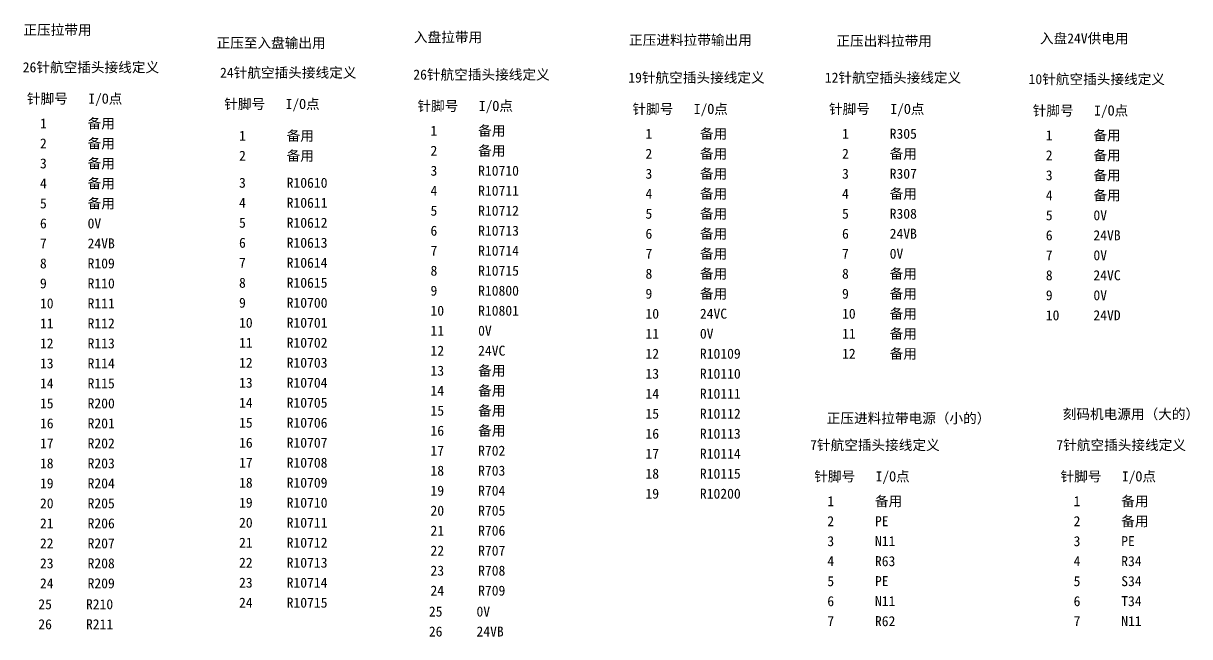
# Model space of a CAD drawing. Header units: millimetres. Extents: x 15130 to 37766, y 5931 to 11073.
# Drawn here: x 23740.4 to 24032, y 8504.6 to 8657.9 of the extents above; entities that cross this region are included whole.
import ezdxf

# ---------------------------------------------------------------- set-up
doc = ezdxf.new("R2010")
doc.units = ezdxf.units.MM
doc.styles.get("Standard").update_dxf_attribs({"font": ''})
doc.styles.get('Standard').set_extended_font_data('SimSun')

msp = doc.modelspace()

# ---------------------------------------------------------------- texts
at = {"char_height": 2.5, "attachment_point": 1}
for s, insert, width in [('正压拉带用', (23740.412, 8657.537), 79.86082), ('正压至入盘输出用', (23788.695, 8654.277), 79.86082), ('入盘拉带用', (23838.039, 8655.712), 79.86082), ('正压进料拉带输出用', (23891.812, 8655.007), 79.86082), ('正压出料拉带用', (23943.636, 8654.775), 79.86082), ('入盘24V供电用', (23994.52, 8655.401), 79.86082), ('26针航空插头接线定义', (23740.247, 8648.186), 79.86082), ('24针航空插头接线定义', (23789.576, 8646.841), 79.86082), ('26针航空插头接线定义', (23837.873, 8646.361), 79.86082), ('19针航空插头接线定义', (23891.614, 8645.606), 79.86082), ('12针航空插头接线定义', (23940.753, 8645.606), 79.86082), ('10针航空插头接线定义', (23991.686, 8645.214), 79.86082), ('针脚号   I/O点', (23741.292, 8640.336), 36.81791), ('针脚号   I/O点', (23790.621, 8638.992), 36.81791), ('针脚号   I/O点', (23838.919, 8638.512), 36.81791), ('针脚号   I/O点', (23892.659, 8637.756), 36.81791), ('针脚号   I/O点', (23941.799, 8637.756), 36.81791), ('针脚号   I/O点', (23992.732, 8637.365), 36.81791), ('1      备用', (23744.548, 8634.146), 36.81791), ('1      备用', (23794.315, 8631.064), 36.81791), ('1      备用', (23842.174, 8632.321), 36.81791), ('1       {\\fSimSun|b0|i0|c134|p2;备用}', (23895.914, 8631.566), 36.81791), ('1      R305', (23945.054, 8631.566), 36.81791), ('1      {\\fSimSun|b0|i0|c134|p2;备用}', (23995.987, 8631.174), 36.81791), ('2      备用', (23744.548, 8629.146), 36.81791), ('2      备用', (23842.174, 8627.321), 36.81791), ('3      {备用}', (23744.548, 8624.146), 36.81791), ('2      备用', (23794.315, 8626.064), 36.81791), ('2       {\\fSimSun|b0|i0|c134|p2;备用}', (23895.914, 8626.566), 36.81791), ('2      备用', (23945.054, 8626.566), 36.81791), ('2      {\\fSimSun|b0|i0|c134|p2;备用}', (23995.987, 8626.174), 36.81791), ('3      {\\fSimSun|b0|i0|c134|p2;R10710}', (23842.174, 8622.321), 36.81791), ('3       {\\fSimSun|b0|i0|c134|p2;备用}', (23895.914, 8621.566), 36.81791), ('3      R307', (23945.054, 8621.566), 36.81791), ('3      {\\fSimSun|b0|i0|c134|p2;备用}', (23995.987, 8621.174), 36.81791), ('4      {备用}', (23744.548, 8619.146), 36.81791), ('3      R10610', (23794.315, 8619.308), 36.81791), ('4      {\\fSimSun|b0|i0|c134|p2;R10711}', (23842.174, 8617.321), 36.81791), ('4       {\\fSimSun|b0|i0|c134|p2;备用}', (23895.914, 8616.566), 36.81791), ('4      备用', (23945.054, 8616.566), 36.81791), ('4      备用', (23995.987, 8616.174), 36.81791), ('5      {备用}', (23744.548, 8614.146), 36.81791), ('4      R10611', (23794.315, 8614.308), 36.81791), ('5      {\\fSimSun|b0|i0|c134|p2;R10712}', (23842.174, 8612.321), 36.81791), ('5       {\\fSimSun|b0|i0|c134|p2;备用}', (23895.914, 8611.566), 36.81791), ('5      R308', (23945.054, 8611.566), 36.81791), ('5      0V', (23995.987, 8611.174), 36.81791), ('6      {0V}', (23744.548, 8609.146), 36.81791), ('5      R10612', (23794.315, 8609.308), 36.81791), ('6      {\\fSimSun|b0|i0|c134|p2;R10713}', (23842.174, 8607.321), 36.81791), ('6       备用', (23895.914, 8606.566), 36.81791), ('7      {24VB}', (23744.548, 8604.146), 36.81791), ('6      R10613', (23794.315, 8604.308), 36.81791), ('6      24VB', (23945.054, 8606.566), 36.81791), ('6      24VB', (23995.987, 8606.174), 36.81791), ('7      {\\fSimSun|b0|i0|c134|p2;R10714}', (23842.174, 8602.321), 36.81791), ('7       备用', (23895.914, 8601.566), 36.81791), ('7      0V', (23945.054, 8601.566), 36.81791), ('7      0V', (23995.987, 8601.174), 36.81791), ('8      {R109}', (23744.548, 8599.146), 36.81791), ('7      R10614', (23794.315, 8599.308), 36.81791), ('8      {\\fSimSun|b0|i0|c134|p2;R10715}', (23842.174, 8597.321), 36.81791), ('8       备用', (23895.914, 8596.566), 36.81791), ('8      备用', (23945.054, 8596.566), 36.81791), ('8      24VC', (23995.987, 8596.174), 36.81791), ('9      {R110}', (23744.548, 8594.146), 36.81791), ('8      R10615', (23794.315, 8594.308), 36.81791), ('9      {\\fSimSun|b0|i0|c134|p2;R10800}', (23842.174, 8592.321), 36.81791), ('9       备用', (23895.914, 8591.566), 36.81791), ('9      备用', (23945.054, 8591.566), 36.81791), ('9      0V', (23995.987, 8591.174), 36.81791), ('10     R111', (23744.548, 8589.146), 36.81791), ('9      R10700', (23794.315, 8589.308), 36.81791), ('10     R10801', (23842.174, 8587.321), 36.81791), ('10      24VC', (23895.914, 8586.566), 36.81791), ('10     备用', (23945.054, 8586.566), 36.81791), ('11     R112', (23744.548, 8584.146), 36.81791), ('10     R10701', (23794.315, 8584.308), 36.81791), ('10     24VD', (23995.987, 8586.174), 36.81791), ('11     0V', (23842.174, 8582.321), 36.81791), ('11      0V', (23895.914, 8581.566), 36.81791), ('11     备用', (23945.054, 8581.566), 36.81791), ('12     R113', (23744.548, 8579.146), 36.81791), ('11     R10702', (23794.315, 8579.308), 36.81791), ('12     24VC', (23842.174, 8577.321), 36.81791), ('12      R10109', (23895.914, 8576.566), 36.81791), ('12     备用', (23945.054, 8576.566), 36.81791), ('13     R114', (23744.548, 8574.146), 36.81791), ('12     R10703', (23794.315, 8574.308), 36.81791), ('13     备用', (23842.174, 8572.321), 36.81791), ('14     R115', (23744.548, 8569.146), 36.81791), ('13     R10704', (23794.315, 8569.308), 36.81791), ('13      R10110', (23895.914, 8571.566), 36.81791), ('14     备用', (23842.174, 8567.321), 36.81791), ('14      R10111', (23895.914, 8566.566), 36.81791), ('15     R200', (23744.548, 8564.146), 36.81791), ('14     R10705', (23794.315, 8564.308), 36.81791), ('15     备用', (23842.174, 8562.321), 36.81791), ('15      R10112', (23895.914, 8561.566), 36.81791), ('正压进料拉带电源（小的）', (23941.218, 8560.426), 79.86082), ('刻码机电源用（大的）', (24000.222, 8561.46), 79.86082), ('16     R201', (23744.548, 8559.146), 36.81791), ('15     R10706', (23794.315, 8559.308), 36.81791), ('16     备用', (23842.174, 8557.321), 36.81791), ('16      R10113', (23895.914, 8556.566), 36.81791), ('17     R202', (23744.548, 8554.146), 36.81791), ('16     R10707', (23794.315, 8554.308), 36.81791), ('17     R702', (23842.174, 8552.321), 36.81791), ('17      R10114', (23895.914, 8551.566), 36.81791), ('7针航空插头接线定义', (23937.071, 8553.726), 79.86082), ('7针航空插头接线定义', (23998.635, 8553.726), 79.86082), ('18     R203', (23744.548, 8549.146), 36.81791), ('17     R10708', (23794.315, 8549.308), 36.81791), ('18     R703', (23842.174, 8547.321), 36.81791), ('18      R10115', (23895.914, 8546.566), 36.81791), ('针脚号   I/O点', (23938.117, 8545.877), 36.81791), ('针脚号   I/O点', (23999.681, 8545.877), 36.81791), ('19     R204', (23744.548, 8544.146), 36.81791), ('18     R10709', (23794.315, 8544.308), 36.81791), ('19     R704', (23842.174, 8542.321), 36.81791), ('19      R10200', (23895.914, 8541.566), 36.81791), ('1      备用', (23941.372, 8539.686), 36.81791), ('1      备用', (24002.936, 8539.686), 36.81791), ('20     R205', (23744.548, 8539.146), 36.81791), ('19     R10710', (23794.315, 8539.308), 36.81791), ('20     R705', (23842.174, 8537.321), 36.81791), ('21     R206', (23744.548, 8534.146), 36.81791), ('20     R10711', (23794.315, 8534.308), 36.81791), ('2      PE', (23941.372, 8534.686), 36.81791), ('2      备用', (24002.936, 8534.686), 36.81791), ('21     R706', (23842.174, 8532.321), 36.81791), ('22     R207', (23744.548, 8529.146), 36.81791), ('21     R10712', (23794.315, 8529.308), 36.81791), ('3      N11', (23941.372, 8529.686), 36.81791), ('3      PE', (24002.936, 8529.686), 36.81791), ('22     R707', (23842.174, 8527.321), 36.81791), ('23     R208', (23744.548, 8524.146), 36.81791), ('22     R10713', (23794.315, 8524.308), 36.81791), ('4      R63', (23941.372, 8524.686), 36.81791), ('4      R34', (24002.936, 8524.686), 36.81791), ('23     R708', (23842.174, 8522.321), 36.81791), ('5      PE', (23941.372, 8519.686), 36.81791), ('5      S34', (24002.936, 8519.686), 36.81791), ('24     R209', (23744.548, 8519.146), 36.81791), ('23     R10714', (23794.315, 8519.308), 36.81791), ('24     R709', (23842.174, 8517.321), 36.81791), ('25     R210', (23744.139, 8513.917), 36.81791), ('24     R10715', (23794.315, 8514.308), 36.81791), ('6      N11', (23941.372, 8514.686), 36.81791), ('6      T34', (24002.936, 8514.686), 36.81791), ('25     0V', (23841.765, 8512.093), 36.81791), ('26     R211', (23744.139, 8508.917), 36.81791), ('7      R62', (23941.372, 8509.686), 36.81791), ('7      N11', (24002.936, 8509.686), 36.81791), ('26     24VB', (23841.765, 8507.093), 36.81791)]:
    msp.add_mtext(s, dxfattribs=dict(at, insert=insert, width=width))

doc.saveas('drawing.dxf')
